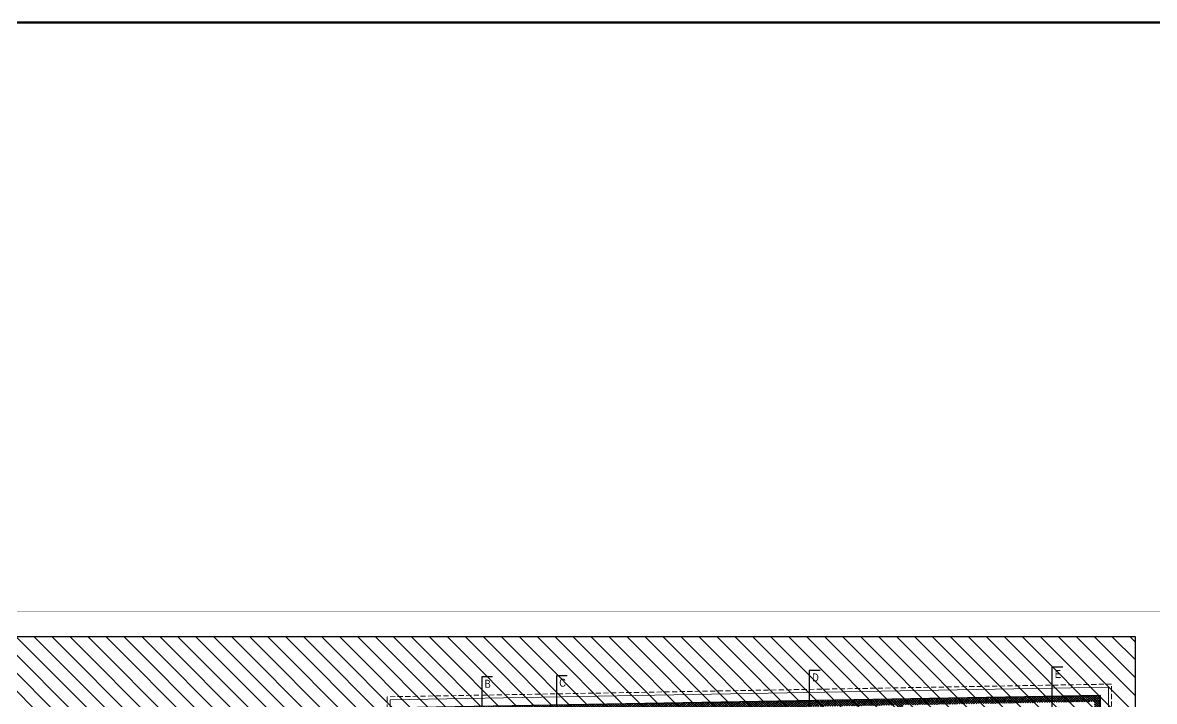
# Model space of a CAD drawing. Header units: millimetres. Extents: x 1112055 to 3390982, y -148532 to 766891.
# Drawn here: x 2776904 to 2819326, y 372833 to 398271 of the extents above; entities that cross this region are included whole.
import ezdxf

# ---------------------------------------------------------------- set-up
doc = ezdxf.new("R2010")
doc.units = ezdxf.units.MM
doc.linetypes.add('Hidden', pattern=[9.525, 6.35, -3.175])
for name, color, linetype, lineweight in [('B FINAL COLUMN', 1, 'Continuous', 30), ('B FOOTING', 49, 'Continuous', 20), ('B HATCH', 250, 'Continuous', 0), ('B P.C.C', 251, 'Continuous', 0), ('B TITLE BLOCK', 250, 'Continuous', 0), ('EXCAVATION LINE', 236, 'Continuous', 30)]:
    doc.layers.add(name, color=color, linetype=linetype, lineweight=lineweight)
doc.styles.add('SWINC', font='swissc.ttf')

msp = doc.modelspace()

# ---------------------------------------------------------------- hatches: boundary and pattern name
at = {"layer": 'B HATCH', "lineweight": 0}
h = msp.add_hatch(dxfattribs=at)
h.set_pattern_fill('ANSI37', color=250, scale=20, style=0)
h.set_pattern_definition([(45, (1040446.71, -149308.41), (-44.9012806, 44.9012806), []), (135, (1040446.71, -149308.41), (-44.9012806, -44.9012806), [])])
h.paths.add_polyline_path([(2817077.2, 369281.5), (2817077.2, 372824.4), (2809902.2, 372698.5), (2809902.2, 369281.7)], flags=16)
h.paths.add_polyline_path([(2791213.2, 369828.2), (2796162.2, 369828.2), (2796162.2, 372457.1), (2791213.2, 372370.2)], flags=16)
h.paths.add_polyline_path([(2798052.2, 372490.5), (2798502.2, 372498.4), (2798502.2, 369281.2), (2798052.2, 369281.2)], flags=16)
h.paths.add_polyline_path([(2753987.2, 369013), (2753987.2, 260347.4), (2804447.2, 260347.4), (2804447.2, 300147.4), (2817077.2, 300147.4), (2817077.2, 369051.5), (2798038.8, 369052), (2798038.8, 366392.4), (2797822.2, 366392.4), (2797822.2, 372486.5), (2796392.2, 372461.4), (2796392.2, 366392.4), (2796162.2, 366392.4), (2796162.2, 369598.2), (2786711.2, 369598.2), (2786711.2, 369013)], flags=16)
h.paths.add_polyline_path([(2809676.9, 372694.5), (2809676.9, 369281.7), (2802247.2, 369281.9), (2802247.2, 372564.1)], flags=16)
h.paths.add_polyline_path([(2798732.2, 369282), (2798732.2, 372502.4), (2802017.2, 372560.1), (2802017.2, 369281.9)], flags=16)
h.paths.add_polyline_path([(2786481.2, 369243), (2753757.2, 369243), (2753757.2, 260117.4), (2804677.2, 260117.4), (2804677.2, 299917.4), (2817307.2, 299917.4), (2817307.2, 373058.5), (2790983.2, 372596.5), (2790983.2, 369828.2), (2786481.2, 369828.2)])
at = {"layer": 'EXCAVATION LINE', "lineweight": 0}
h = msp.add_hatch(dxfattribs=at)
h.set_pattern_fill('ANSI31', color=250, scale=150, angle=270)
h.set_pattern_definition([(315, (931955.6, -148808.4), (336.7596, 336.7596), [])])
h.paths.add_polyline_path([(2806897.2, 349752.4), (2806897.2, 356982.4), (2814207.2, 356982.4), (2814207.2, 349752.4)])
h.paths.add_polyline_path([(2804690.6, 337547.4), (2804690.6, 337147.1), (2812646.9, 337147.1), (2812646.9, 329467.6), (2802846.9, 329467.6), (2802846.9, 331747.4), (2798890.6, 331747.4), (2798890.6, 337547.4)])
h.paths.add_polyline_path([(2753042.2, 321417.4), (2818615.6, 321417.4), (2818615.6, 375249.3), (2753042.2, 375249.3)])

# ---------------------------------------------------------------- linework, layer by layer
at = {"color": 3, "lineweight": 50}
msp.add_lwpolyline([(2725410.3, 398271.2), (3390982, 398271.2), (3390982, 186588.4), (2725410.3, 186588.4)], close=True, dxfattribs=at)
at = {"color": 6, "lineweight": 30}
for points in [[(2794520.8, 373747.8), (2794111.6, 373747.8), (2794111.6, 368095.8), (2794520.8, 368095.8)], [(2797320.8, 373788.5), (2796911.6, 373788.5), (2796911.6, 364291.2), (2797320.8, 364291.2)], [(2806798.8, 373984.8), (2806389.6, 373984.8), (2806389.6, 367352.1), (2806798.8, 367352.1)], [(2815894.6, 374114.5), (2815485.4, 374114.5), (2815485.4, 366547.1), (2815894.6, 366547.1)]]:
    msp.add_lwpolyline(points, dxfattribs=at)
at = {"layer": 'B FINAL COLUMN', "color": 16, "lineweight": 30}
msp.add_lwpolyline([(2786481.2, 369243), (2753757.2, 369243), (2753757.2, 260117.4), (2804677.2, 260117.4), (2804677.2, 299917.4), (2817307.2, 299917.4), (2817307.2, 373058.5), (2790983.2, 372596.5), (2790983.2, 369828.2), (2786481.2, 369828.2), (2786481.2, 369243)], dxfattribs=at)
at = {"layer": 'B FOOTING'}
msp.add_lwpolyline([(2817607.2, 367662.4), (2817607.2, 373363.8), (2790683.2, 372891.3), (2790683.2, 370128.2), (2786181.2, 370128.2), (2786181.2, 369543), (2753457.2, 369543), (2753457.2, 367317.6)], dxfattribs=at)
at = {"layer": 'B P.C.C', "color": 250, "linetype": 'Hidden', "lineweight": 0, "ltscale": 30}
msp.add_lwpolyline([(2817722.2, 367777.4), (2817722.2, 373480.8), (2790568.2, 373004.3), (2790568.2, 370243.2), (2786066.2, 370243.2), (2786066.2, 369658), (2753342.2, 369658), (2753342.2, 367432.6)], dxfattribs=at)
at = {"layer": 'B TITLE BLOCK', "color": 1, "const_width": 8.39}
msp.add_lwpolyline([(2747079.1, 376187.5), (2844627.4, 376187.5), (2844627.4, 208514.6), (2747079.1, 208514.6)], close=True, dxfattribs=at)
at = {"layer": 'B TITLE BLOCK', "color": 250, "lineweight": 0, "const_width": 8.39}
msp.add_lwpolyline([(2747731.8, 375534.8), (2843974.7, 375534.8), (2843974.7, 209167.3), (2747731.8, 209167.3)], close=True, dxfattribs=at)
at = {"layer": 'EXCAVATION LINE', "color": 75}
msp.add_lwpolyline([(2753042.2, 321417.4), (2818615.6, 321417.4), (2818615.6, 375249.3), (2753042.2, 375249.3)], close=True, dxfattribs=at)

# ---------------------------------------------------------------- texts
at = {"color": 6, "lineweight": 30, "style": 'SWINC'}
for s, p in [('D', (2806498, 373578.2)), ('E', (2815593.8, 373707.9)), ('B', (2794220, 373341.2)), ('C', (2797020, 373381.9))]:
    msp.add_text(s, height=300, dxfattribs=at).set_placement(p)

doc.saveas('drawing.dxf')
